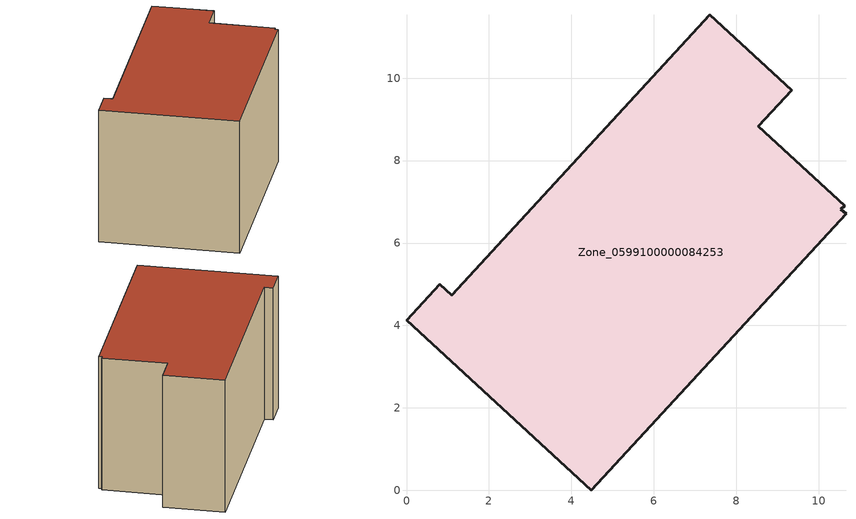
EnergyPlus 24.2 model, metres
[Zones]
Zone_0599100000084253
 floor ground (C_G): 1.1,4.73 7.36,11.54 9.35,9.71 8.54,8.83 10.63,6.91 10.54,6.82 10.66,6.71 4.48,0 0,4.12 0.81,5 z0
 wall outside (C_F): 0,4.12 4.48,0 10.66,6.71 10.54,6.82 10.63,6.91 8.54,8.83 9.35,9.71 7.36,11.54 1.1,4.73 0.81,5 0,4.12 z0:6.2
 roof outside (C_R): 7.36,11.54 1.1,4.73 0.81,5 0,4.12 4.48,0 10.66,6.71 10.54,6.82 10.63,6.91 8.54,8.83 9.35,9.71 z6.2
[BUILDING]
Pand.0599100000084253: North Axis=0; Terrain=City; Loads Convergence Tolerance Value=0.04; Temperature Convergence Tolerance Value=0.4; Solar Distribution=FullExterior; Maximum Number of Warmup Days=25; Minimum Number of Warmup Days=1
[Site:Location]
Rotterdam.The.Hague.AP_ZH_NLD Design_Conditions: Latitude=51.96; Longitude=4.45; Time Zone=1; Elevation=-4.5
[SITE:GROUNDTEMPERATURE:BUILDINGSURFACE]
18, 18, 18, 18, 18, 18, 18, 18, 18, 18, 18, 18
[MATERIAL] Thermal Absorptance=0.9; Solar Absorptance=0.7; Visible Absorptance=0.7
Name | Roughness | Thickness | Conductivity | Density | Specific Heat
G.TI.1975-1991 | MediumSmooth | 0.15 | 0.288461 | 540 | 1210
F.TI.1975-1991 | Rough | 0.3 | 0.230769 | 1920 | 840
R.TI.1975-1991 | MediumRough | 0.2 | 0.153846 | 1500 | 1000
[CONSTRUCTION]
C_G: G.TI.1975-1991
C_F: F.TI.1975-1991
C_R: R.TI.1975-1991
[ZONE]
Zone_0599100000084253: Type=1; Multiplier=1; Ceiling Height=Autocalculate; Volume=Autocalculate; Floor Area=autocalculate; Part of Total Floor Area=Yes
[ZONEINFILTRATION:DESIGNFLOWRATE]
Infil_Zone_0599100000084253: Zone or ZoneList or Space or SpaceList=Zone_0599100000084253; Schedule=AlwaysOn; Design Flow Rate Calculation Method=Flow/Area; Flow Rate per Floor Area=0.003; Constant Term Coefficient=1; Temperature Term Coefficient=0; Velocity Term Coefficient=0; Velocity Squared Term Coefficient=0
[HVACTEMPLATE:ZONE:IDEALLOADSAIRSYSTEM]
Zone_0599100000084253: Maximum Heating Supply Air Temperature=50; Minimum Cooling Supply Air Temperature=13; Maximum Heating Supply Air Humidity Ratio=0.0156; Minimum Cooling Supply Air Humidity Ratio=0.0077; Heating Limit=NoLimit; Cooling Limit=NoLimit; Dehumidification Control Type=ConstantSensibleHeatRatio; Cooling Sensible Heat Ratio=0.7; Dehumidification Setpoint=60; Humidification Control Type=None; Humidification Setpoint=30; Outdoor Air Method=None; Outdoor Air Flow Rate per Person=0.00944; Outdoor Air Flow Rate per Zone Floor Area=0; Outdoor Air Flow Rate per Zone=0; Demand Controlled Ventilation Type=None; Outdoor Air Economizer Type=NoEconomizer; Heat Recovery Type=None; Sensible Heat Recovery Effectiveness=0.7; Latent Heat Recovery Effectiveness=0.65
[ZONECONTROL:THERMOSTAT]
ThermostatControl_Zone_0599100000084253: Zone or ZoneList=Zone_0599100000084253; Control Type Schedule=DualSetpointControlType; Control 1=Thermostat_Zone_0599100000084253; Temperature Difference Between Cutout And Setpoint=0
[THERMOSTATSETPOINT:DUALSETPOINT]
Thermostat_Zone_0599100000084253: Heating Setpoint Temperature Schedule=HeatingSetpoint_Zone_0599100000084253; Cooling Setpoint Temperature Schedule=CoolingSetpoint_Zone_0599100000084253
[SCHEDULE:COMPACT]
HeatingSetpoint_Zone_0599100000084253: Through: 12/31, For: AllDays, Until: 24:00, 21
CoolingSetpoint_Zone_0599100000084253: Through: 12/31, For: AllDays, Until: 24:00, 24
DualSetpointControlType: Through: 12/31, For: AllDays, Until: 24:00, 4
AlwaysOn: Through: 12/31, For: AllDays, Until: 24:00, 1
